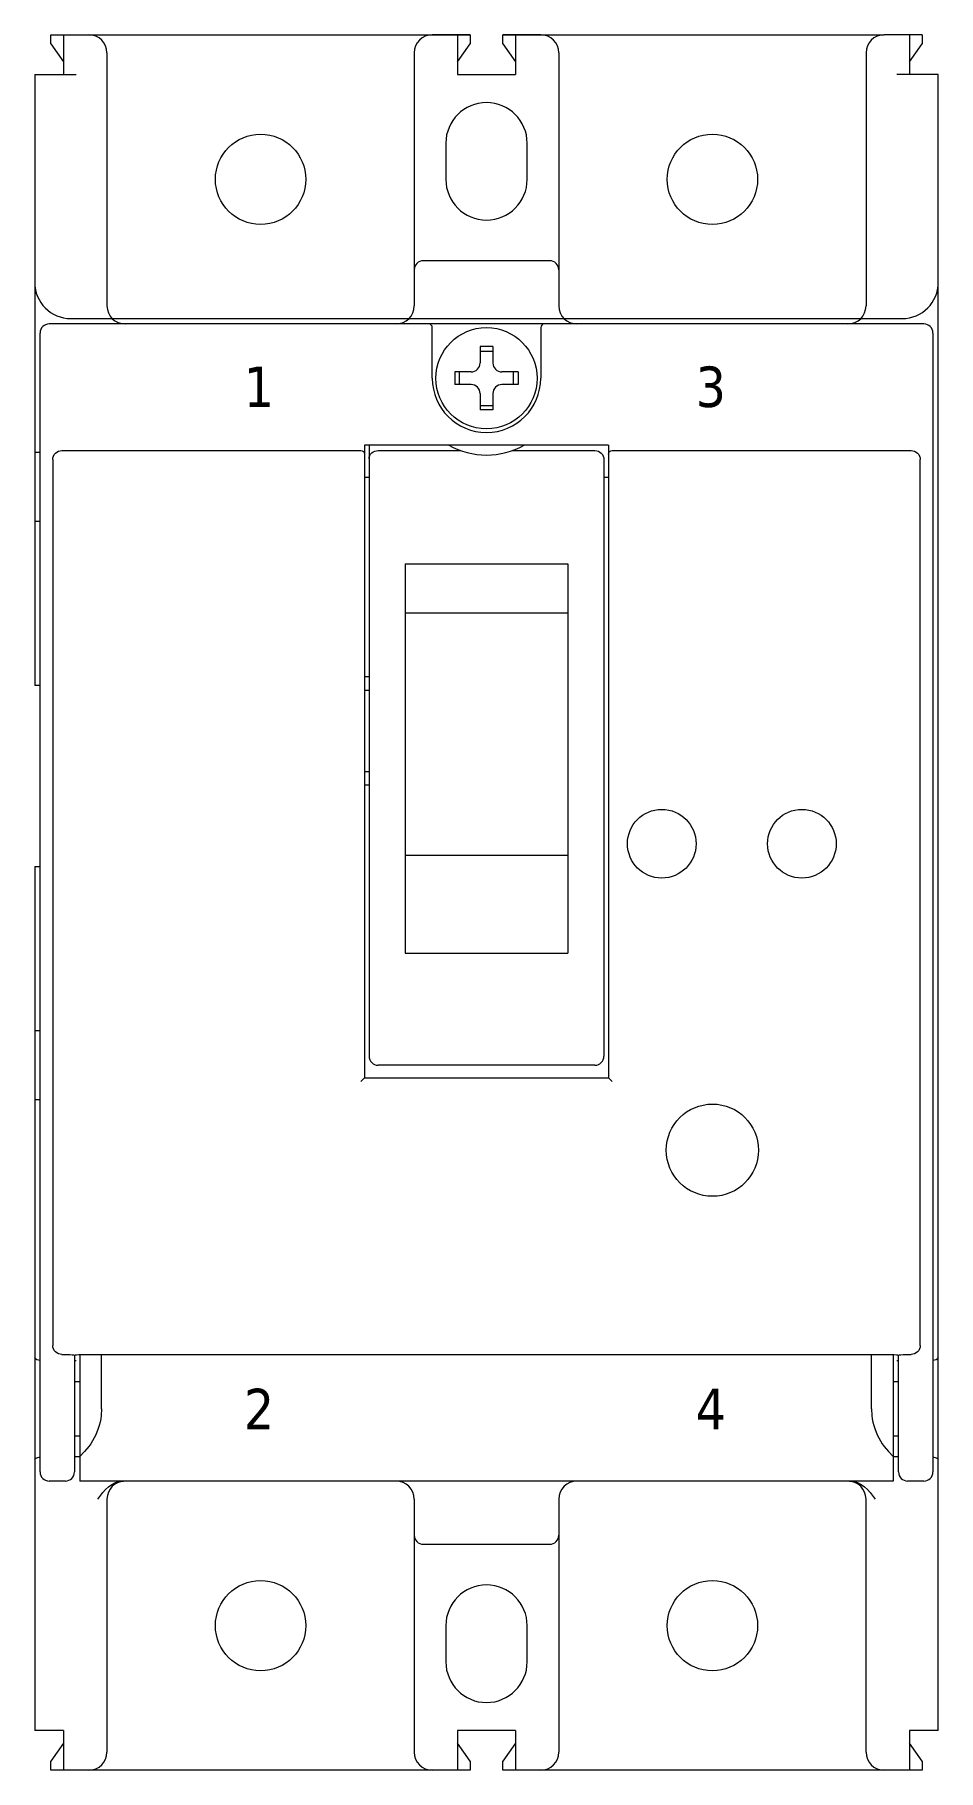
# Model space of a CAD drawing. Header units: millimetres. Extents: x 1427 to 1477, y 593.3 to 689.3.
import ezdxf
from ezdxf.enums import TextEntityAlignment as Align

# ---------------------------------------------------------------- set-up
doc = ezdxf.new("R2010")
doc.units = ezdxf.units.MM
doc.layers.add('EPLAN_Graphic', color=240, linetype='Continuous', lineweight=50)
doc.styles.add('Tahoma', font='')
doc.styles.get('Tahoma').set_extended_font_data('Tahoma')

msp = doc.modelspace()

# ---------------------------------------------------------------- linework, layer by layer
at = {"layer": 'EPLAN_Graphic', "color": 7, "linetype": 'Continuous', "lineweight": 0, "ltscale": 1.28622}
for p, q in [((1427.892, 688.802), (1427.892, 689.302)), ((1427.892, 689.302), (1429.992, 689.302)), ((1428.592, 689.302), (1428.592, 687.102)), ((1429.992, 689.302), (1451.092, 689.302)), ((1451.092, 689.302), (1448.992, 689.302)), ((1450.392, 689.302), (1450.392, 687.102)), ((1451.092, 689.302), (1451.092, 688.802)), ((1452.892, 688.802), (1452.892, 689.302)), ((1452.892, 689.302), (1473.992, 689.302)), ((1454.992, 689.302), (1452.892, 689.302)), ((1453.592, 689.302), (1453.592, 687.102)), ((1476.092, 689.302), (1473.992, 689.302)), ((1475.392, 689.302), (1475.392, 687.102)), ((1476.092, 689.302), (1476.092, 688.802)), ((1427.892, 688.802), (1428.592, 687.802)), ((1450.392, 687.802), (1451.092, 688.802)), ((1452.892, 688.802), (1453.592, 687.802)), ((1475.392, 687.802), (1476.092, 688.802)), ((1430.992, 688.302), (1430.992, 674.302)), ((1447.992, 688.302), (1447.992, 674.302)), ((1455.992, 688.302), (1455.992, 674.302)), ((1472.992, 688.302), (1472.992, 674.302)), ((1426.992, 687.102), (1426.992, 653.302)), ((1426.992, 687.102), (1428.592, 687.102)), ((1450.392, 687.102), (1453.592, 687.102)), ((1476.992, 687.102), (1475.392, 687.102)), ((1476.992, 595.502), (1476.992, 687.102)), ((1449.742, 683.302), (1449.742, 681.302)), ((1454.242, 681.302), (1454.242, 683.302)), ((1455.492, 676.802), (1448.492, 676.802)), ((1476.192, 673.302), (1427.792, 673.302)), ((1448.992, 670.302), (1448.992, 673.102)), ((1454.992, 673.102), (1454.992, 670.302)), ((1427.292, 609.802), (1427.292, 672.802)), ((1452.342, 672.052), (1451.642, 672.052)), ((1451.642, 672.052), (1451.642, 671.152)), ((1452.342, 672.052), (1452.342, 671.152)), ((1476.692, 672.802), (1476.692, 609.802)), ((1451.642, 671.802), (1452.342, 671.802)), ((1450.242, 670.652), (1450.242, 669.952)), ((1451.142, 670.652), (1450.242, 670.652)), ((1450.492, 669.952), (1450.492, 670.652)), ((1453.742, 670.652), (1452.842, 670.652)), ((1453.492, 669.952), (1453.492, 670.652)), ((1453.742, 670.652), (1453.742, 669.952)), ((1451.142, 669.952), (1450.242, 669.952)), ((1451.642, 669.452), (1451.642, 668.552)), ((1452.342, 669.452), (1452.342, 668.552)), ((1453.742, 669.952), (1452.842, 669.952)), ((1451.642, 668.802), (1452.342, 668.802)), ((1452.342, 668.552), (1451.642, 668.552)), ((1428.492, 666.302), (1445.042, 666.302)), ((1458.742, 666.602), (1445.242, 666.602)), ((1445.242, 666.602), (1445.242, 631.602)), ((1445.492, 666.602), (1445.492, 632.802)), ((1445.992, 666.302), (1450.556, 666.302)), ((1453.428, 666.302), (1457.992, 666.302)), ((1458.742, 666.602), (1458.742, 631.602)), ((1458.942, 666.302), (1475.492, 666.302)), ((1427.292, 666.202), (1426.992, 666.202)), ((1427.992, 665.8), (1427.992, 616.804)), ((1458.492, 665.8), (1458.492, 632.802)), ((1475.992, 616.804), (1475.992, 665.8)), ((1445.492, 664.802), (1445.242, 664.802)), ((1458.742, 664.802), (1458.492, 664.802)), ((1426.992, 662.402), (1427.292, 662.402)), ((1447.492, 660.035), (1456.492, 660.035)), ((1447.492, 660.035), (1447.492, 638.491)), ((1456.492, 660.035), (1456.492, 638.491)), ((1456.492, 657.302), (1447.492, 657.302)), ((1445.242, 653.802), (1445.492, 653.802)), ((1445.242, 653.802), (1445.492, 653.802)), ((1427.292, 653.302), (1426.992, 653.302)), ((1445.242, 653.052), (1445.492, 653.052)), ((1445.242, 653.052), (1445.492, 653.052)), ((1445.242, 648.552), (1445.492, 648.552)), ((1445.242, 648.552), (1445.492, 648.552)), ((1445.242, 647.802), (1445.492, 647.802)), ((1445.242, 647.802), (1445.492, 647.802)), ((1426.992, 643.302), (1426.992, 595.502)), ((1426.992, 643.302), (1427.292, 643.302)), ((1456.492, 643.902), (1447.492, 643.902)), ((1447.492, 638.491), (1456.492, 638.491)), ((1427.292, 634.202), (1426.992, 634.202)), ((1457.992, 632.302), (1445.992, 632.302)), ((1445.242, 631.602), (1445.042, 631.397)), ((1445.242, 631.602), (1458.742, 631.602)), ((1458.742, 631.602), (1458.942, 631.397)), ((1426.992, 630.402), (1427.292, 630.402)), ((1428.492, 616.302), (1428.692, 616.302)), ((1429.192, 616.259), (1429.192, 609.802)), ((1429.292, 615.948), (1429.192, 615.963)), ((1429.292, 615.948), (1429.192, 615.948)), ((1429.492, 616.299), (1429.492, 609.302)), ((1429.692, 616.302), (1474.292, 616.302)), ((1430.692, 613.302), (1430.692, 616.302)), ((1473.292, 613.302), (1473.292, 616.302)), ((1474.492, 616.299), (1474.492, 609.302)), ((1474.792, 615.963), (1474.692, 615.948)), ((1474.792, 615.948), (1474.692, 615.948)), ((1474.792, 609.802), (1474.792, 616.259)), ((1475.292, 616.302), (1475.492, 616.302)), ((1429.192, 614.802), (1429.492, 614.802)), ((1474.492, 614.802), (1474.792, 614.802)), ((1429.192, 611.802), (1429.492, 611.802)), ((1474.492, 611.802), (1474.792, 611.802)), ((1429.192, 610.657), (1429.492, 610.657)), ((1474.492, 610.657), (1474.792, 610.657)), ((1428.692, 609.302), (1427.792, 609.302)), ((1474.492, 609.302), (1429.492, 609.302)), ((1476.192, 609.302), (1475.292, 609.302)), ((1430.992, 608.302), (1430.992, 594.302)), ((1447.992, 608.302), (1447.992, 594.302)), ((1455.992, 608.302), (1455.992, 594.302)), ((1472.992, 594.302), (1472.992, 608.302)), ((1448.492, 605.802), (1455.492, 605.802)), ((1449.742, 601.302), (1449.742, 599.302)), ((1454.242, 599.302), (1454.242, 601.302)), ((1428.592, 595.502), (1426.992, 595.502)), ((1428.592, 595.502), (1428.592, 593.302)), ((1450.392, 595.502), (1450.392, 593.302)), ((1453.592, 595.502), (1450.392, 595.502)), ((1453.592, 595.502), (1453.592, 593.302)), ((1476.992, 595.502), (1475.392, 595.502)), ((1475.392, 595.502), (1475.392, 593.302)), ((1428.592, 594.802), (1427.892, 593.802)), ((1451.092, 593.802), (1450.392, 594.802)), ((1453.592, 594.802), (1452.892, 593.802)), ((1476.092, 593.802), (1475.392, 594.802)), ((1427.892, 593.302), (1427.892, 593.802)), ((1429.992, 593.302), (1427.892, 593.302)), ((1451.092, 593.302), (1429.992, 593.302)), ((1451.092, 593.302), (1448.992, 593.302)), ((1451.092, 593.802), (1451.092, 593.302)), ((1452.892, 593.302), (1452.892, 593.802)), ((1473.992, 593.302), (1452.892, 593.302)), ((1454.992, 593.302), (1452.892, 593.302)), ((1476.092, 593.302), (1473.992, 593.302)), ((1476.092, 593.802), (1476.092, 593.302))]:
    msp.add_line(p, q, dxfattribs=at)
at = {"layer": 'EPLAN_Graphic', "color": 7, "linetype": 'Continuous', "lineweight": 0, "ltscale": 2.572441}
for p, q in [((1426.992, 687.102), (1429.292, 687.102)), ((1476.992, 687.102), (1474.692, 687.102)), ((1428.992, 673.602), (1474.992, 673.602))]:
    msp.add_line(p, q, dxfattribs=at)
at = {"layer": 'EPLAN_Graphic', "color": 7, "linetype": 'Continuous', "lineweight": 0, "ltscale": 1.28622}
for points in [[(1427.992, 665.8), (1428.003, 665.898), (1428.029, 665.992), (1428.076, 666.079), (1428.138, 666.155), (1428.214, 666.218), (1428.3, 666.265), (1428.394, 666.291), (1428.492, 666.302)], [(1445.042, 666.302), (1445.119, 666.287), (1445.183, 666.243), (1445.227, 666.178), (1445.242, 666.101)], [(1445.492, 665.844), (1445.503, 665.937), (1445.533, 666.026), (1445.582, 666.106), (1445.646, 666.175), (1445.722, 666.23), (1445.807, 666.27), (1445.898, 666.291), (1445.992, 666.302)], [(1457.992, 666.302), (1458.09, 666.291), (1458.184, 666.265), (1458.27, 666.218), (1458.346, 666.155), (1458.408, 666.079), (1458.455, 665.992), (1458.48, 665.898), (1458.492, 665.8)], [(1458.742, 666.101), (1458.757, 666.178), (1458.8, 666.243), (1458.865, 666.287), (1458.942, 666.302)], [(1475.492, 666.302), (1475.59, 666.291), (1475.684, 666.265), (1475.77, 666.218), (1475.846, 666.155), (1475.908, 666.079), (1475.955, 665.992), (1475.98, 665.898), (1475.992, 665.8)], [(1428.492, 616.302), (1428.394, 616.314), (1428.3, 616.34), (1428.214, 616.387), (1428.138, 616.45), (1428.076, 616.526), (1428.029, 616.612), (1428.003, 616.706), (1427.992, 616.804)], [(1475.992, 616.804), (1475.98, 616.706), (1475.955, 616.612), (1475.908, 616.526), (1475.846, 616.45), (1475.77, 616.387), (1475.684, 616.34), (1475.59, 616.314), (1475.492, 616.302)], [(1427.292, 615.964), (1427.117, 616.01), (1427.038, 616.054), (1426.992, 616.131)], [(1428.692, 616.302), (1428.945, 616.297), (1429.07, 616.286), (1429.134, 616.281), (1429.192, 616.259)], [(1429.192, 616.259), (1429.25, 616.281), (1429.314, 616.286), (1429.439, 616.297), (1429.692, 616.302)], [(1474.292, 616.302), (1474.545, 616.297), (1474.67, 616.286), (1474.734, 616.281), (1474.792, 616.259)], [(1474.792, 616.259), (1474.85, 616.281), (1474.914, 616.286), (1475.039, 616.297), (1475.292, 616.302)], [(1476.992, 616.131), (1476.946, 616.054), (1476.867, 616.01), (1476.692, 615.964)], [(1430.692, 613.302), (1430.665, 612.929), (1430.643, 612.745), (1430.61, 612.562), (1430.564, 612.381), (1430.508, 612.203), (1430.367, 611.856), (1430.194, 611.525), (1430.094, 611.367), (1429.986, 611.216), (1429.747, 610.93), (1429.492, 610.657)], [(1473.292, 613.302), (1473.319, 612.929), (1473.341, 612.745), (1473.374, 612.562), (1473.419, 612.381), (1473.476, 612.203), (1473.617, 611.856), (1473.79, 611.525), (1473.89, 611.367), (1473.998, 611.216), (1474.237, 610.93), (1474.492, 610.657)], [(1426.992, 610.474), (1427.038, 610.551), (1427.117, 610.594), (1427.292, 610.641)], [(1476.692, 610.641), (1476.867, 610.594), (1476.946, 610.551), (1476.992, 610.474)], [(1430.492, 608.302), (1430.761, 608.665), (1430.911, 608.833), (1431.078, 608.986), (1431.262, 609.116), (1431.465, 609.216), (1431.571, 609.254), (1431.681, 609.279), (1431.906, 609.302)], [(1472.078, 609.302), (1472.303, 609.279), (1472.412, 609.254), (1472.519, 609.216), (1472.721, 609.116), (1472.906, 608.986), (1473.072, 608.833), (1473.223, 608.665), (1473.492, 608.302)]]:
    msp.add_lwpolyline(points, dxfattribs=at)
for centre, radius in [((1439.492, 681.302), 2.5), ((1464.492, 681.302), 2.5), ((1451.992, 670.302), 2.8), ((1461.692, 644.552), 1.9), ((1469.442, 644.552), 1.9), ((1464.492, 627.602), 2.55), ((1439.492, 601.302), 2.5), ((1464.492, 601.302), 2.5)]:
    msp.add_circle(centre, radius, dxfattribs=at)
at = {"layer": 'EPLAN_Graphic', "color": 7, "linetype": 'Continuous', "lineweight": 0, "ltscale": 2.572441}
for centre in [(1439.492, 681.302), (1464.492, 681.302)]:
    msp.add_circle(centre, 2.5, dxfattribs=at)
at = {"layer": 'EPLAN_Graphic', "color": 7, "linetype": 'Continuous', "lineweight": 0, "ltscale": 1.28622}
for centre, radius, start, end in [((1429.992, 688.302), 1, 0, 90), ((1448.992, 688.302), 1, 90, 180), ((1454.992, 688.302), 1, 0, 90), ((1473.992, 688.302), 1, 90, 180), ((1451.992, 683.302), 2.25, 0, 180), ((1451.992, 681.302), 2.25, 180, 0), ((1448.492, 676.302), 0.5, 90, 180), ((1455.492, 676.302), 0.5, 0, 90), ((1431.992, 674.302), 1, 180, 270), ((1446.992, 674.302), 1, 270, 0), ((1456.992, 674.302), 1, 180, 270), ((1471.992, 674.302), 1, 270, 0), ((1427.792, 672.802), 0.5, 90, 180), ((1448.792, 673.102), 0.2, 0, 90), ((1455.192, 673.102), 0.2, 90, 180), ((1476.192, 672.802), 0.5, 0, 90), ((1451.142, 671.152), 0.5, 270, 0), ((1452.842, 671.152), 0.5, 180, 270), ((1451.992, 670.302), 3, 180, 0), ((1451.142, 669.452), 0.5, 0, 90), ((1452.842, 669.452), 0.5, 90, 180), ((1451.992, 670.302), 4.25, 240.55357, 299.44643), ((1445.992, 632.802), 0.5, 180, 270), ((1457.992, 632.802), 0.5, 270, 0), ((1427.792, 609.802), 0.5, 180, 270), ((1428.692, 609.802), 0.5, 270, 0), ((1475.292, 609.802), 0.5, 180, 270), ((1476.192, 609.802), 0.5, 270, 0), ((1431.992, 608.302), 1, 90, 180), ((1446.992, 608.302), 1, 0, 90), ((1456.992, 608.302), 1, 90, 180), ((1471.992, 608.302), 1, 0, 90), ((1448.492, 606.302), 0.5, 180, 270), ((1455.492, 606.302), 0.5, 270, 0), ((1451.992, 601.302), 2.25, 0, 180), ((1451.992, 599.302), 2.25, 180, 0), ((1429.992, 594.302), 1, 270, 0), ((1448.992, 594.302), 1, 180, 270), ((1454.992, 594.302), 1, 270, 0), ((1473.992, 594.302), 1, 180, 270)]:
    msp.add_arc(centre, radius, start, end, dxfattribs=at)
at = {"layer": 'EPLAN_Graphic', "color": 7, "linetype": 'Continuous', "lineweight": 0, "ltscale": 2.572441}
for centre, start, end in [((1428.992, 675.602), 180, 270), ((1474.992, 675.602), 270, 0)]:
    msp.add_arc(centre, 2, start, end, dxfattribs=at)

# ---------------------------------------------------------------- texts
at = {"layer": 'EPLAN_Graphic', "color": 7, "style": 'Tahoma'}
for s, p in [('1', (1438.562, 670.948)), ('3', (1463.562, 670.948)), ('2', (1438.562, 614.407)), ('4', (1463.562, 614.407))]:
    msp.add_text(s, height=2.239, dxfattribs=at).set_placement(p, align=Align.TOP_LEFT)

doc.saveas('drawing.dxf')
